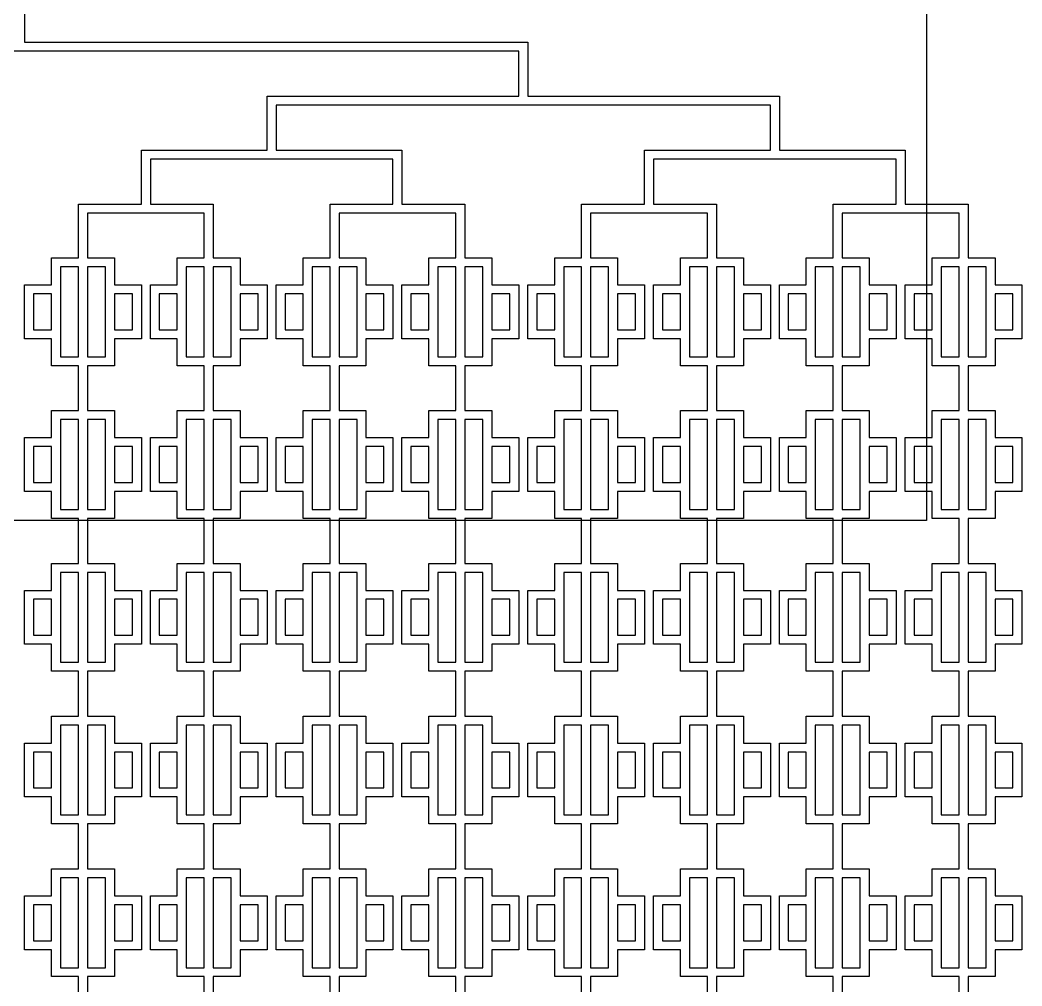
# Model space of a CAD drawing. Extents: x 18762 to 194465, y -118660 to 40000.
# Drawn here: x 29912 to 41062, y 14820 to 25571 of the extents above; entities that cross this region are included whole.
import ezdxf

# ---------------------------------------------------------------- set-up
doc = ezdxf.new("R2010")
doc.units = 13
doc.layers.add('Control 1 - Push up', color=6, linetype='Continuous')
doc.layers.add('Flow', color=5, linetype='Continuous')

msp = doc.modelspace()

# ---------------------------------------------------------------- linework, layer by layer
at = {"layer": 'Control 1 - Push up'}
for p, q in [((40000, 40000), (40000, 20000)), ((40000, 20000), (20000, 20000))]:
    msp.add_line(p, q, dxfattribs=at)
at = {"layer": 'Flow'}
for points in [[(29962.498876, 26123.1072), (29962.498876, 25323.1072), (35562.498876, 25323.1072), (35562.498876, 24723.1072), (38362.498876, 24723.1072), (38362.498876, 24123.1072), (39762.498876, 24123.1072), (39762.498876, 23523.1072), (40462.498876, 23523.1072), (40462.498876, 23173.1072), (40462.498876, 22923.1072), (40762.498876, 22923.1072), (40762.498876, 22623.1072), (41062.498876, 22623.1072), (41062.498876, 22023.1072), (40762.498876, 22023.1072), (40762.498876, 21723.1072), (40462.498876, 21723.1072), (40462.498876, 21473.1072), (40462.498876, 21223.1072), (40762.498876, 21223.1072), (40762.498876, 20923.1072), (41062.498876, 20923.1072), (41062.498876, 20323.1072), (40762.498876, 20323.1072), (40762.498876, 20023.1072), (40462.498876, 20023.1072), (40462.498876, 19773.1072), (40462.498876, 19523.1072), (40762.498876, 19523.1072), (40762.498876, 19223.1072), (41062.498876, 19223.1072), (41062.498876, 18623.1072), (40762.498876, 18623.1072), (40762.498876, 18323.1072), (40462.498876, 18323.1072), (40462.498876, 18073.1072), (40462.498876, 17823.1072), (40762.498876, 17823.1072), (40762.498876, 17523.1072), (41062.498876, 17523.1072), (41062.498876, 16923.1072), (40762.498876, 16923.1072), (40762.498876, 16623.1072), (40462.498876, 16623.1072), (40462.498876, 16373.1072), (40462.498876, 16123.1072), (40762.498876, 16123.1072), (40762.498876, 15823.1072), (41062.498876, 15823.1072), (41062.498876, 15223.1072), (40762.498876, 15223.1072), (40762.498876, 14923.1072), (40462.498876, 14923.1072), (40462.498876, 14673.1072)], [(30562.498876, 14673.1072), (30562.498876, 14923.1072), (30262.498876, 14923.1072), (30262.498876, 15223.1072), (29962.498876, 15223.1072), (29962.498876, 15823.1072), (30262.498876, 15823.1072), (30262.498876, 16123.1072), (30562.498876, 16123.1072), (30562.498876, 16373.1072), (30562.498876, 16623.1072), (30262.498876, 16623.1072), (30262.498876, 16923.1072), (29962.498876, 16923.1072), (29962.498876, 17523.1072), (30262.498876, 17523.1072), (30262.498876, 17823.1072), (30562.498876, 17823.1072), (30562.498876, 18073.1072), (30562.498876, 18323.1072), (30262.498876, 18323.1072), (30262.498876, 18623.1072), (29962.498876, 18623.1072), (29962.498876, 19223.1072), (30262.498876, 19223.1072), (30262.498876, 19523.1072), (30562.498876, 19523.1072), (30562.498876, 19773.1072), (30562.498876, 20023.1072), (30262.498876, 20023.1072), (30262.498876, 20323.1072), (29962.498876, 20323.1072), (29962.498876, 20923.1072), (30262.498876, 20923.1072), (30262.498876, 21223.1072), (30562.498876, 21223.1072), (30562.498876, 21473.1072), (30562.498876, 21723.1072), (30262.498876, 21723.1072), (30262.498876, 22023.1072), (29962.498876, 22023.1072), (29962.498876, 22623.1072), (30262.498876, 22623.1072), (30262.498876, 22923.1072), (30562.498876, 22923.1072), (30562.498876, 23173.1072), (30562.498876, 23523.1072), (31262.498876, 23523.1072), (31262.498876, 24123.1072), (32662.498876, 24123.1072), (32662.498876, 24723.1072), (35462.498876, 24723.1072), (35462.498876, 25223.1072), (24362.498876, 25223.1072)], [(36162.498876, 14673.1072), (36162.498876, 14923.1072), (35862.498876, 14923.1072), (35862.498876, 15223.1072), (35562.498876, 15223.1072), (35562.498876, 15823.1072), (35862.498876, 15823.1072), (35862.498876, 16123.1072), (36162.498876, 16123.1072), (36162.498876, 16373.1072), (36162.498876, 16623.1072), (35862.498876, 16623.1072), (35862.498876, 16923.1072), (35562.498876, 16923.1072), (35562.498876, 17523.1072), (35862.498876, 17523.1072), (35862.498876, 17823.1072), (36162.498876, 17823.1072), (36162.498876, 18073.1072), (36162.498876, 18323.1072), (35862.498876, 18323.1072), (35862.498876, 18623.1072), (35562.498876, 18623.1072), (35562.498876, 19223.1072), (35862.498876, 19223.1072), (35862.498876, 19523.1072), (36162.498876, 19523.1072), (36162.498876, 19773.1072), (36162.498876, 20023.1072), (35862.498876, 20023.1072), (35862.498876, 20323.1072), (35562.498876, 20323.1072), (35562.498876, 20923.1072), (35862.498876, 20923.1072), (35862.498876, 21223.1072), (36162.498876, 21223.1072), (36162.498876, 21473.1072), (36162.498876, 21723.1072), (35862.498876, 21723.1072), (35862.498876, 22023.1072), (35562.498876, 22023.1072), (35562.498876, 22623.1072), (35862.498876, 22623.1072), (35862.498876, 22923.1072), (36162.498876, 22923.1072), (36162.498876, 23173.1072), (36162.498876, 23523.1072), (36862.498876, 23523.1072), (36862.498876, 24123.1072), (38262.498876, 24123.1072), (38262.498876, 24623.1072), (32762.498876, 24623.1072), (32762.498876, 24123.1072), (34162.498876, 24123.1072), (34162.498876, 23523.1072), (34862.498876, 23523.1072), (34862.498876, 23173.1072), (34862.498876, 22923.1072), (35162.498876, 22923.1072), (35162.498876, 22623.1072), (35462.498876, 22623.1072), (35462.498876, 22023.1072), (35162.498876, 22023.1072), (35162.498876, 21723.1072), (34862.498876, 21723.1072), (34862.498876, 21473.1072), (34862.498876, 21223.1072), (35162.498876, 21223.1072), (35162.498876, 20923.1072), (35462.498876, 20923.1072), (35462.498876, 20323.1072), (35162.498876, 20323.1072), (35162.498876, 20023.1072), (34862.498876, 20023.1072), (34862.498876, 19773.1072), (34862.498876, 19523.1072), (35162.498876, 19523.1072), (35162.498876, 19223.1072), (35462.498876, 19223.1072), (35462.498876, 18623.1072), (35162.498876, 18623.1072), (35162.498876, 18323.1072), (34862.498876, 18323.1072), (34862.498876, 18073.1072), (34862.498876, 17823.1072), (35162.498876, 17823.1072), (35162.498876, 17523.1072), (35462.498876, 17523.1072), (35462.498876, 16923.1072), (35162.498876, 16923.1072), (35162.498876, 16623.1072), (34862.498876, 16623.1072), (34862.498876, 16373.1072), (34862.498876, 16123.1072), (35162.498876, 16123.1072), (35162.498876, 15823.1072), (35462.498876, 15823.1072), (35462.498876, 15223.1072), (35162.498876, 15223.1072), (35162.498876, 14923.1072), (34862.498876, 14923.1072), (34862.498876, 14673.1072)], [(33362.498876, 14673.1072), (33362.498876, 14923.1072), (33062.498876, 14923.1072), (33062.498876, 15223.1072), (32762.498876, 15223.1072), (32762.498876, 15823.1072), (33062.498876, 15823.1072), (33062.498876, 16123.1072), (33362.498876, 16123.1072), (33362.498876, 16373.1072), (33362.498876, 16623.1072), (33062.498876, 16623.1072), (33062.498876, 16923.1072), (32762.498876, 16923.1072), (32762.498876, 17523.1072), (33062.498876, 17523.1072), (33062.498876, 17823.1072), (33362.498876, 17823.1072), (33362.498876, 18073.1072), (33362.498876, 18323.1072), (33062.498876, 18323.1072), (33062.498876, 18623.1072), (32762.498876, 18623.1072), (32762.498876, 19223.1072), (33062.498876, 19223.1072), (33062.498876, 19523.1072), (33362.498876, 19523.1072), (33362.498876, 19773.1072), (33362.498876, 20023.1072), (33062.498876, 20023.1072), (33062.498876, 20323.1072), (32762.498876, 20323.1072), (32762.498876, 20923.1072), (33062.498876, 20923.1072), (33062.498876, 21223.1072), (33362.498876, 21223.1072), (33362.498876, 21473.1072), (33362.498876, 21723.1072), (33062.498876, 21723.1072), (33062.498876, 22023.1072), (32762.498876, 22023.1072), (32762.498876, 22623.1072), (33062.498876, 22623.1072), (33062.498876, 22923.1072), (33362.498876, 22923.1072), (33362.498876, 23173.1072), (33362.498876, 23523.1072), (34062.498876, 23523.1072), (34062.498876, 24023.1072), (31362.498876, 24023.1072), (31362.498876, 23523.1072), (32062.498876, 23523.1072), (32062.498876, 23173.1072), (32062.498876, 22923.1072), (32362.498876, 22923.1072), (32362.498876, 22623.1072), (32662.498876, 22623.1072), (32662.498876, 22023.1072), (32362.498876, 22023.1072), (32362.498876, 21723.1072), (32062.498876, 21723.1072), (32062.498876, 21473.1072), (32062.498876, 21223.1072), (32362.498876, 21223.1072), (32362.498876, 20923.1072), (32662.498876, 20923.1072), (32662.498876, 20323.1072), (32362.498876, 20323.1072), (32362.498876, 20023.1072), (32062.498876, 20023.1072), (32062.498876, 19773.1072), (32062.498876, 19523.1072), (32362.498876, 19523.1072), (32362.498876, 19223.1072), (32662.498876, 19223.1072), (32662.498876, 18623.1072), (32362.498876, 18623.1072), (32362.498876, 18323.1072), (32062.498876, 18323.1072), (32062.498876, 18073.1072), (32062.498876, 17823.1072), (32362.498876, 17823.1072), (32362.498876, 17523.1072), (32662.498876, 17523.1072), (32662.498876, 16923.1072), (32362.498876, 16923.1072), (32362.498876, 16623.1072), (32062.498876, 16623.1072), (32062.498876, 16373.1072), (32062.498876, 16123.1072), (32362.498876, 16123.1072), (32362.498876, 15823.1072), (32662.498876, 15823.1072), (32662.498876, 15223.1072), (32362.498876, 15223.1072), (32362.498876, 14923.1072), (32062.498876, 14923.1072), (32062.498876, 14673.1072)], [(38962.498876, 14673.1072), (38962.498876, 14923.1072), (38662.498876, 14923.1072), (38662.498876, 15223.1072), (38362.498876, 15223.1072), (38362.498876, 15823.1072), (38662.498876, 15823.1072), (38662.498876, 16123.1072), (38962.498876, 16123.1072), (38962.498876, 16373.1072), (38962.498876, 16623.1072), (38662.498876, 16623.1072), (38662.498876, 16923.1072), (38362.498876, 16923.1072), (38362.498876, 17523.1072), (38662.498876, 17523.1072), (38662.498876, 17823.1072), (38962.498876, 17823.1072), (38962.498876, 18073.1072), (38962.498876, 18323.1072), (38662.498876, 18323.1072), (38662.498876, 18623.1072), (38362.498876, 18623.1072), (38362.498876, 19223.1072), (38662.498876, 19223.1072), (38662.498876, 19523.1072), (38962.498876, 19523.1072), (38962.498876, 19773.1072), (38962.498876, 20023.1072), (38662.498876, 20023.1072), (38662.498876, 20323.1072), (38362.498876, 20323.1072), (38362.498876, 20923.1072), (38662.498876, 20923.1072), (38662.498876, 21223.1072), (38962.498876, 21223.1072), (38962.498876, 21473.1072), (38962.498876, 21723.1072), (38662.498876, 21723.1072), (38662.498876, 22023.1072), (38362.498876, 22023.1072), (38362.498876, 22623.1072), (38662.498876, 22623.1072), (38662.498876, 22923.1072), (38962.498876, 22923.1072), (38962.498876, 23173.1072), (38962.498876, 23523.1072), (39662.498876, 23523.1072), (39662.498876, 24023.1072), (36962.498876, 24023.1072), (36962.498876, 23523.1072), (37662.498876, 23523.1072), (37662.498876, 23173.1072), (37662.498876, 22923.1072), (37962.498876, 22923.1072), (37962.498876, 22623.1072), (38262.498876, 22623.1072), (38262.498876, 22023.1072), (37962.498876, 22023.1072), (37962.498876, 21723.1072), (37662.498876, 21723.1072), (37662.498876, 21473.1072), (37662.498876, 21223.1072), (37962.498876, 21223.1072), (37962.498876, 20923.1072), (38262.498876, 20923.1072), (38262.498876, 20323.1072), (37962.498876, 20323.1072), (37962.498876, 20023.1072), (37662.498876, 20023.1072), (37662.498876, 19773.1072), (37662.498876, 19523.1072), (37962.498876, 19523.1072), (37962.498876, 19223.1072), (38262.498876, 19223.1072), (38262.498876, 18623.1072), (37962.498876, 18623.1072), (37962.498876, 18323.1072), (37662.498876, 18323.1072), (37662.498876, 18073.1072), (37662.498876, 17823.1072), (37962.498876, 17823.1072), (37962.498876, 17523.1072), (38262.498876, 17523.1072), (38262.498876, 16923.1072), (37962.498876, 16923.1072), (37962.498876, 16623.1072), (37662.498876, 16623.1072), (37662.498876, 16373.1072), (37662.498876, 16123.1072), (37962.498876, 16123.1072), (37962.498876, 15823.1072), (38262.498876, 15823.1072), (38262.498876, 15223.1072), (37962.498876, 15223.1072), (37962.498876, 14923.1072), (37662.498876, 14923.1072), (37662.498876, 14673.1072)], [(31962.498876, 14673.1072), (31962.498876, 14923.1072), (31662.498876, 14923.1072), (31662.498876, 15223.1072), (31362.498876, 15223.1072), (31362.498876, 15823.1072), (31662.498876, 15823.1072), (31662.498876, 16123.1072), (31962.498876, 16123.1072), (31962.498876, 16373.1072), (31962.498876, 16623.1072), (31662.498876, 16623.1072), (31662.498876, 16923.1072), (31362.498876, 16923.1072), (31362.498876, 17523.1072), (31662.498876, 17523.1072), (31662.498876, 17823.1072), (31962.498876, 17823.1072), (31962.498876, 18073.1072), (31962.498876, 18323.1072), (31662.498876, 18323.1072), (31662.498876, 18623.1072), (31362.498876, 18623.1072), (31362.498876, 19223.1072), (31662.498876, 19223.1072), (31662.498876, 19523.1072), (31962.498876, 19523.1072), (31962.498876, 19773.1072), (31962.498876, 20023.1072), (31662.498876, 20023.1072), (31662.498876, 20323.1072), (31362.498876, 20323.1072), (31362.498876, 20923.1072), (31662.498876, 20923.1072), (31662.498876, 21223.1072), (31962.498876, 21223.1072), (31962.498876, 21473.1072), (31962.498876, 21723.1072), (31662.498876, 21723.1072), (31662.498876, 22023.1072), (31362.498876, 22023.1072), (31362.498876, 22623.1072), (31662.498876, 22623.1072), (31662.498876, 22923.1072), (31962.498876, 22923.1072), (31962.498876, 23173.1072), (31962.498876, 23423.1072), (30662.498876, 23423.1072), (30662.498876, 23173.1072), (30662.498876, 22923.1072), (30962.498876, 22923.1072), (30962.498876, 22623.1072), (31262.498876, 22623.1072), (31262.498876, 22023.1072), (30962.498876, 22023.1072), (30962.498876, 21723.1072), (30662.498876, 21723.1072), (30662.498876, 21473.1072), (30662.498876, 21223.1072), (30962.498876, 21223.1072), (30962.498876, 20923.1072), (31262.498876, 20923.1072), (31262.498876, 20323.1072), (30962.498876, 20323.1072), (30962.498876, 20023.1072), (30662.498876, 20023.1072), (30662.498876, 19773.1072), (30662.498876, 19523.1072), (30962.498876, 19523.1072), (30962.498876, 19223.1072), (31262.498876, 19223.1072), (31262.498876, 18623.1072), (30962.498876, 18623.1072), (30962.498876, 18323.1072), (30662.498876, 18323.1072), (30662.498876, 18073.1072), (30662.498876, 17823.1072), (30962.498876, 17823.1072), (30962.498876, 17523.1072), (31262.498876, 17523.1072), (31262.498876, 16923.1072), (30962.498876, 16923.1072), (30962.498876, 16623.1072), (30662.498876, 16623.1072), (30662.498876, 16373.1072), (30662.498876, 16123.1072), (30962.498876, 16123.1072), (30962.498876, 15823.1072), (31262.498876, 15823.1072), (31262.498876, 15223.1072), (30962.498876, 15223.1072), (30962.498876, 14923.1072), (30662.498876, 14923.1072), (30662.498876, 14673.1072)], [(34762.498876, 14673.1072), (34762.498876, 14923.1072), (34462.498876, 14923.1072), (34462.498876, 15223.1072), (34162.498876, 15223.1072), (34162.498876, 15823.1072), (34462.498876, 15823.1072), (34462.498876, 16123.1072), (34762.498876, 16123.1072), (34762.498876, 16373.1072), (34762.498876, 16623.1072), (34462.498876, 16623.1072), (34462.498876, 16923.1072), (34162.498876, 16923.1072), (34162.498876, 17523.1072), (34462.498876, 17523.1072), (34462.498876, 17823.1072), (34762.498876, 17823.1072), (34762.498876, 18073.1072), (34762.498876, 18323.1072), (34462.498876, 18323.1072), (34462.498876, 18623.1072), (34162.498876, 18623.1072), (34162.498876, 19223.1072), (34462.498876, 19223.1072), (34462.498876, 19523.1072), (34762.498876, 19523.1072), (34762.498876, 19773.1072), (34762.498876, 20023.1072), (34462.498876, 20023.1072), (34462.498876, 20323.1072), (34162.498876, 20323.1072), (34162.498876, 20923.1072), (34462.498876, 20923.1072), (34462.498876, 21223.1072), (34762.498876, 21223.1072), (34762.498876, 21473.1072), (34762.498876, 21723.1072), (34462.498876, 21723.1072), (34462.498876, 22023.1072), (34162.498876, 22023.1072), (34162.498876, 22623.1072), (34462.498876, 22623.1072), (34462.498876, 22923.1072), (34762.498876, 22923.1072), (34762.498876, 23173.1072), (34762.498876, 23423.1072), (33462.498876, 23423.1072), (33462.498876, 23173.1072), (33462.498876, 22923.1072), (33762.498876, 22923.1072), (33762.498876, 22623.1072), (34062.498876, 22623.1072), (34062.498876, 22023.1072), (33762.498876, 22023.1072), (33762.498876, 21723.1072), (33462.498876, 21723.1072), (33462.498876, 21473.1072), (33462.498876, 21223.1072), (33762.498876, 21223.1072), (33762.498876, 20923.1072), (34062.498876, 20923.1072), (34062.498876, 20323.1072), (33762.498876, 20323.1072), (33762.498876, 20023.1072), (33462.498876, 20023.1072), (33462.498876, 19773.1072), (33462.498876, 19523.1072), (33762.498876, 19523.1072), (33762.498876, 19223.1072), (34062.498876, 19223.1072), (34062.498876, 18623.1072), (33762.498876, 18623.1072), (33762.498876, 18323.1072), (33462.498876, 18323.1072), (33462.498876, 18073.1072), (33462.498876, 17823.1072), (33762.498876, 17823.1072), (33762.498876, 17523.1072), (34062.498876, 17523.1072), (34062.498876, 16923.1072), (33762.498876, 16923.1072), (33762.498876, 16623.1072), (33462.498876, 16623.1072), (33462.498876, 16373.1072), (33462.498876, 16123.1072), (33762.498876, 16123.1072), (33762.498876, 15823.1072), (34062.498876, 15823.1072), (34062.498876, 15223.1072), (33762.498876, 15223.1072), (33762.498876, 14923.1072), (33462.498876, 14923.1072), (33462.498876, 14673.1072)], [(37562.498876, 14673.1072), (37562.498876, 14923.1072), (37262.498876, 14923.1072), (37262.498876, 15223.1072), (36962.498876, 15223.1072), (36962.498876, 15823.1072), (37262.498876, 15823.1072), (37262.498876, 16123.1072), (37562.498876, 16123.1072), (37562.498876, 16373.1072), (37562.498876, 16623.1072), (37262.498876, 16623.1072), (37262.498876, 16923.1072), (36962.498876, 16923.1072), (36962.498876, 17523.1072), (37262.498876, 17523.1072), (37262.498876, 17823.1072), (37562.498876, 17823.1072), (37562.498876, 18073.1072), (37562.498876, 18323.1072), (37262.498876, 18323.1072), (37262.498876, 18623.1072), (36962.498876, 18623.1072), (36962.498876, 19223.1072), (37262.498876, 19223.1072), (37262.498876, 19523.1072), (37562.498876, 19523.1072), (37562.498876, 19773.1072), (37562.498876, 20023.1072), (37262.498876, 20023.1072), (37262.498876, 20323.1072), (36962.498876, 20323.1072), (36962.498876, 20923.1072), (37262.498876, 20923.1072), (37262.498876, 21223.1072), (37562.498876, 21223.1072), (37562.498876, 21473.1072), (37562.498876, 21723.1072), (37262.498876, 21723.1072), (37262.498876, 22023.1072), (36962.498876, 22023.1072), (36962.498876, 22623.1072), (37262.498876, 22623.1072), (37262.498876, 22923.1072), (37562.498876, 22923.1072), (37562.498876, 23173.1072), (37562.498876, 23423.1072), (36262.498876, 23423.1072), (36262.498876, 23173.1072), (36262.498876, 22923.1072), (36562.498876, 22923.1072), (36562.498876, 22623.1072), (36862.498876, 22623.1072), (36862.498876, 22023.1072), (36562.498876, 22023.1072), (36562.498876, 21723.1072), (36262.498876, 21723.1072), (36262.498876, 21473.1072), (36262.498876, 21223.1072), (36562.498876, 21223.1072), (36562.498876, 20923.1072), (36862.498876, 20923.1072), (36862.498876, 20323.1072), (36562.498876, 20323.1072), (36562.498876, 20023.1072), (36262.498876, 20023.1072), (36262.498876, 19773.1072), (36262.498876, 19523.1072), (36562.498876, 19523.1072), (36562.498876, 19223.1072), (36862.498876, 19223.1072), (36862.498876, 18623.1072), (36562.498876, 18623.1072), (36562.498876, 18323.1072), (36262.498876, 18323.1072), (36262.498876, 18073.1072), (36262.498876, 17823.1072), (36562.498876, 17823.1072), (36562.498876, 17523.1072), (36862.498876, 17523.1072), (36862.498876, 16923.1072), (36562.498876, 16923.1072), (36562.498876, 16623.1072), (36262.498876, 16623.1072), (36262.498876, 16373.1072), (36262.498876, 16123.1072), (36562.498876, 16123.1072), (36562.498876, 15823.1072), (36862.498876, 15823.1072), (36862.498876, 15223.1072), (36562.498876, 15223.1072), (36562.498876, 14923.1072), (36262.498876, 14923.1072), (36262.498876, 14673.1072)], [(40362.498876, 14673.1072), (40362.498876, 14923.1072), (40062.498876, 14923.1072), (40062.498876, 15223.1072), (39762.498876, 15223.1072), (39762.498876, 15823.1072), (40062.498876, 15823.1072), (40062.498876, 16123.1072), (40362.498876, 16123.1072), (40362.498876, 16373.1072), (40362.498876, 16623.1072), (40062.498876, 16623.1072), (40062.498876, 16923.1072), (39762.498876, 16923.1072), (39762.498876, 17523.1072), (40062.498876, 17523.1072), (40062.498876, 17823.1072), (40362.498876, 17823.1072), (40362.498876, 18073.1072), (40362.498876, 18323.1072), (40062.498876, 18323.1072), (40062.498876, 18623.1072), (39762.498876, 18623.1072), (39762.498876, 19223.1072), (40062.498876, 19223.1072), (40062.498876, 19523.1072), (40362.498876, 19523.1072), (40362.498876, 19773.1072), (40362.498876, 20023.1072), (40062.498876, 20023.1072), (40062.498876, 20323.1072), (39762.498876, 20323.1072), (39762.498876, 20923.1072), (40062.498876, 20923.1072), (40062.498876, 21223.1072), (40362.498876, 21223.1072), (40362.498876, 21473.1072), (40362.498876, 21723.1072), (40062.498876, 21723.1072), (40062.498876, 22023.1072), (39762.498876, 22023.1072), (39762.498876, 22623.1072), (40062.498876, 22623.1072), (40062.498876, 22923.1072), (40362.498876, 22923.1072), (40362.498876, 23173.1072), (40362.498876, 23423.1072), (39062.498876, 23423.1072), (39062.498876, 23173.1072), (39062.498876, 22923.1072), (39362.498876, 22923.1072), (39362.498876, 22623.1072), (39662.498876, 22623.1072), (39662.498876, 22023.1072), (39362.498876, 22023.1072), (39362.498876, 21723.1072), (39062.498876, 21723.1072), (39062.498876, 21473.1072), (39062.498876, 21223.1072), (39362.498876, 21223.1072), (39362.498876, 20923.1072), (39662.498876, 20923.1072), (39662.498876, 20323.1072), (39362.498876, 20323.1072), (39362.498876, 20023.1072), (39062.498876, 20023.1072), (39062.498876, 19773.1072), (39062.498876, 19523.1072), (39362.498876, 19523.1072), (39362.498876, 19223.1072), (39662.498876, 19223.1072), (39662.498876, 18623.1072), (39362.498876, 18623.1072), (39362.498876, 18323.1072), (39062.498876, 18323.1072), (39062.498876, 18073.1072), (39062.498876, 17823.1072), (39362.498876, 17823.1072), (39362.498876, 17523.1072), (39662.498876, 17523.1072), (39662.498876, 16923.1072), (39362.498876, 16923.1072), (39362.498876, 16623.1072), (39062.498876, 16623.1072), (39062.498876, 16373.1072), (39062.498876, 16123.1072), (39362.498876, 16123.1072), (39362.498876, 15823.1072), (39662.498876, 15823.1072), (39662.498876, 15223.1072), (39362.498876, 15223.1072), (39362.498876, 14923.1072), (39062.498876, 14923.1072), (39062.498876, 14673.1072)]]:
    msp.add_lwpolyline(points, dxfattribs=at)
for points in [[(30562.498876, 21823.1072), (30562.498876, 22823.1072), (30362.498876, 22823.1072), (30362.498876, 21823.1072)], [(30862.498876, 22823.1072), (30662.498876, 22823.1072), (30662.498876, 21823.1072), (30862.498876, 21823.1072)], [(31962.498876, 21823.1072), (31962.498876, 22823.1072), (31762.498876, 22823.1072), (31762.498876, 21823.1072)], [(32262.498876, 22823.1072), (32062.498876, 22823.1072), (32062.498876, 21823.1072), (32262.498876, 21823.1072)], [(33362.498876, 21823.1072), (33362.498876, 22823.1072), (33162.498876, 22823.1072), (33162.498876, 21823.1072)], [(33662.498876, 22823.1072), (33462.498876, 22823.1072), (33462.498876, 21823.1072), (33662.498876, 21823.1072)], [(34762.498876, 21823.1072), (34762.498876, 22823.1072), (34562.498876, 22823.1072), (34562.498876, 21823.1072)], [(35062.498876, 22823.1072), (34862.498876, 22823.1072), (34862.498876, 21823.1072), (35062.498876, 21823.1072)], [(36162.498876, 21823.1072), (36162.498876, 22823.1072), (35962.498876, 22823.1072), (35962.498876, 21823.1072)], [(36462.498876, 22823.1072), (36262.498876, 22823.1072), (36262.498876, 21823.1072), (36462.498876, 21823.1072)], [(37562.498876, 21823.1072), (37562.498876, 22823.1072), (37362.498876, 22823.1072), (37362.498876, 21823.1072)], [(37862.498876, 22823.1072), (37662.498876, 22823.1072), (37662.498876, 21823.1072), (37862.498876, 21823.1072)], [(38962.498876, 21823.1072), (38962.498876, 22823.1072), (38762.498876, 22823.1072), (38762.498876, 21823.1072)], [(39262.498876, 22823.1072), (39062.498876, 22823.1072), (39062.498876, 21823.1072), (39262.498876, 21823.1072)], [(40362.498876, 21823.1072), (40362.498876, 22823.1072), (40162.498876, 22823.1072), (40162.498876, 21823.1072)], [(40662.498876, 22823.1072), (40462.498876, 22823.1072), (40462.498876, 21823.1072), (40662.498876, 21823.1072)], [(30262.498876, 22123.1072), (30262.498876, 22523.1072), (30062.498876, 22523.1072), (30062.498876, 22123.1072)], [(31162.498876, 22523.1072), (30962.498876, 22523.1072), (30962.498876, 22123.1072), (31162.498876, 22123.1072)], [(31662.498876, 22123.1072), (31662.498876, 22523.1072), (31462.498876, 22523.1072), (31462.498876, 22123.1072)], [(32562.498876, 22523.1072), (32362.498876, 22523.1072), (32362.498876, 22123.1072), (32562.498876, 22123.1072)], [(33062.498876, 22123.1072), (33062.498876, 22523.1072), (32862.498876, 22523.1072), (32862.498876, 22123.1072)], [(33962.498876, 22523.1072), (33762.498876, 22523.1072), (33762.498876, 22123.1072), (33962.498876, 22123.1072)], [(34462.498876, 22123.1072), (34462.498876, 22523.1072), (34262.498876, 22523.1072), (34262.498876, 22123.1072)], [(35362.498876, 22523.1072), (35162.498876, 22523.1072), (35162.498876, 22123.1072), (35362.498876, 22123.1072)], [(35862.498876, 22123.1072), (35862.498876, 22523.1072), (35662.498876, 22523.1072), (35662.498876, 22123.1072)], [(36762.498876, 22523.1072), (36562.498876, 22523.1072), (36562.498876, 22123.1072), (36762.498876, 22123.1072)], [(37262.498876, 22123.1072), (37262.498876, 22523.1072), (37062.498876, 22523.1072), (37062.498876, 22123.1072)], [(38162.498876, 22523.1072), (37962.498876, 22523.1072), (37962.498876, 22123.1072), (38162.498876, 22123.1072)], [(38662.498876, 22123.1072), (38662.498876, 22523.1072), (38462.498876, 22523.1072), (38462.498876, 22123.1072)], [(39562.498876, 22523.1072), (39362.498876, 22523.1072), (39362.498876, 22123.1072), (39562.498876, 22123.1072)], [(40062.498876, 22123.1072), (40062.498876, 22523.1072), (39862.498876, 22523.1072), (39862.498876, 22123.1072)], [(40962.498876, 22523.1072), (40762.498876, 22523.1072), (40762.498876, 22123.1072), (40962.498876, 22123.1072)], [(30562.498876, 20123.1072), (30562.498876, 21123.1072), (30362.498876, 21123.1072), (30362.498876, 20123.1072)], [(30862.498876, 21123.1072), (30662.498876, 21123.1072), (30662.498876, 20123.1072), (30862.498876, 20123.1072)], [(31962.498876, 20123.1072), (31962.498876, 21123.1072), (31762.498876, 21123.1072), (31762.498876, 20123.1072)], [(32262.498876, 21123.1072), (32062.498876, 21123.1072), (32062.498876, 20123.1072), (32262.498876, 20123.1072)], [(33362.498876, 20123.1072), (33362.498876, 21123.1072), (33162.498876, 21123.1072), (33162.498876, 20123.1072)], [(33662.498876, 21123.1072), (33462.498876, 21123.1072), (33462.498876, 20123.1072), (33662.498876, 20123.1072)], [(34762.498876, 20123.1072), (34762.498876, 21123.1072), (34562.498876, 21123.1072), (34562.498876, 20123.1072)], [(35062.498876, 21123.1072), (34862.498876, 21123.1072), (34862.498876, 20123.1072), (35062.498876, 20123.1072)], [(36162.498876, 20123.1072), (36162.498876, 21123.1072), (35962.498876, 21123.1072), (35962.498876, 20123.1072)], [(36462.498876, 21123.1072), (36262.498876, 21123.1072), (36262.498876, 20123.1072), (36462.498876, 20123.1072)], [(37562.498876, 20123.1072), (37562.498876, 21123.1072), (37362.498876, 21123.1072), (37362.498876, 20123.1072)], [(37862.498876, 21123.1072), (37662.498876, 21123.1072), (37662.498876, 20123.1072), (37862.498876, 20123.1072)], [(38962.498876, 20123.1072), (38962.498876, 21123.1072), (38762.498876, 21123.1072), (38762.498876, 20123.1072)], [(39262.498876, 21123.1072), (39062.498876, 21123.1072), (39062.498876, 20123.1072), (39262.498876, 20123.1072)], [(40362.498876, 20123.1072), (40362.498876, 21123.1072), (40162.498876, 21123.1072), (40162.498876, 20123.1072)], [(40662.498876, 21123.1072), (40462.498876, 21123.1072), (40462.498876, 20123.1072), (40662.498876, 20123.1072)], [(30262.498876, 20423.1072), (30262.498876, 20823.1072), (30062.498876, 20823.1072), (30062.498876, 20423.1072)], [(31162.498876, 20823.1072), (30962.498876, 20823.1072), (30962.498876, 20423.1072), (31162.498876, 20423.1072)], [(31662.498876, 20423.1072), (31662.498876, 20823.1072), (31462.498876, 20823.1072), (31462.498876, 20423.1072)], [(32562.498876, 20823.1072), (32362.498876, 20823.1072), (32362.498876, 20423.1072), (32562.498876, 20423.1072)], [(33062.498876, 20423.1072), (33062.498876, 20823.1072), (32862.498876, 20823.1072), (32862.498876, 20423.1072)], [(33962.498876, 20823.1072), (33762.498876, 20823.1072), (33762.498876, 20423.1072), (33962.498876, 20423.1072)], [(34462.498876, 20423.1072), (34462.498876, 20823.1072), (34262.498876, 20823.1072), (34262.498876, 20423.1072)], [(35362.498876, 20823.1072), (35162.498876, 20823.1072), (35162.498876, 20423.1072), (35362.498876, 20423.1072)], [(35862.498876, 20423.1072), (35862.498876, 20823.1072), (35662.498876, 20823.1072), (35662.498876, 20423.1072)], [(36762.498876, 20823.1072), (36562.498876, 20823.1072), (36562.498876, 20423.1072), (36762.498876, 20423.1072)], [(37262.498876, 20423.1072), (37262.498876, 20823.1072), (37062.498876, 20823.1072), (37062.498876, 20423.1072)], [(38162.498876, 20823.1072), (37962.498876, 20823.1072), (37962.498876, 20423.1072), (38162.498876, 20423.1072)], [(38662.498876, 20423.1072), (38662.498876, 20823.1072), (38462.498876, 20823.1072), (38462.498876, 20423.1072)], [(39562.498876, 20823.1072), (39362.498876, 20823.1072), (39362.498876, 20423.1072), (39562.498876, 20423.1072)], [(40062.498876, 20423.1072), (40062.498876, 20823.1072), (39862.498876, 20823.1072), (39862.498876, 20423.1072)], [(40962.498876, 20823.1072), (40762.498876, 20823.1072), (40762.498876, 20423.1072), (40962.498876, 20423.1072)], [(30562.498876, 18423.1072), (30562.498876, 19423.1072), (30362.498876, 19423.1072), (30362.498876, 18423.1072)], [(30862.498876, 19423.1072), (30662.498876, 19423.1072), (30662.498876, 18423.1072), (30862.498876, 18423.1072)], [(31962.498876, 18423.1072), (31962.498876, 19423.1072), (31762.498876, 19423.1072), (31762.498876, 18423.1072)], [(32262.498876, 19423.1072), (32062.498876, 19423.1072), (32062.498876, 18423.1072), (32262.498876, 18423.1072)], [(33362.498876, 18423.1072), (33362.498876, 19423.1072), (33162.498876, 19423.1072), (33162.498876, 18423.1072)], [(33662.498876, 19423.1072), (33462.498876, 19423.1072), (33462.498876, 18423.1072), (33662.498876, 18423.1072)], [(34762.498876, 18423.1072), (34762.498876, 19423.1072), (34562.498876, 19423.1072), (34562.498876, 18423.1072)], [(35062.498876, 19423.1072), (34862.498876, 19423.1072), (34862.498876, 18423.1072), (35062.498876, 18423.1072)], [(36162.498876, 18423.1072), (36162.498876, 19423.1072), (35962.498876, 19423.1072), (35962.498876, 18423.1072)], [(36462.498876, 19423.1072), (36262.498876, 19423.1072), (36262.498876, 18423.1072), (36462.498876, 18423.1072)], [(37562.498876, 18423.1072), (37562.498876, 19423.1072), (37362.498876, 19423.1072), (37362.498876, 18423.1072)], [(37862.498876, 19423.1072), (37662.498876, 19423.1072), (37662.498876, 18423.1072), (37862.498876, 18423.1072)], [(38962.498876, 18423.1072), (38962.498876, 19423.1072), (38762.498876, 19423.1072), (38762.498876, 18423.1072)], [(39262.498876, 19423.1072), (39062.498876, 19423.1072), (39062.498876, 18423.1072), (39262.498876, 18423.1072)], [(40362.498876, 18423.1072), (40362.498876, 19423.1072), (40162.498876, 19423.1072), (40162.498876, 18423.1072)], [(40662.498876, 19423.1072), (40462.498876, 19423.1072), (40462.498876, 18423.1072), (40662.498876, 18423.1072)], [(30262.498876, 18723.1072), (30262.498876, 19123.1072), (30062.498876, 19123.1072), (30062.498876, 18723.1072)], [(31162.498876, 19123.1072), (30962.498876, 19123.1072), (30962.498876, 18723.1072), (31162.498876, 18723.1072)], [(31662.498876, 18723.1072), (31662.498876, 19123.1072), (31462.498876, 19123.1072), (31462.498876, 18723.1072)], [(32562.498876, 19123.1072), (32362.498876, 19123.1072), (32362.498876, 18723.1072), (32562.498876, 18723.1072)], [(33062.498876, 18723.1072), (33062.498876, 19123.1072), (32862.498876, 19123.1072), (32862.498876, 18723.1072)], [(33962.498876, 19123.1072), (33762.498876, 19123.1072), (33762.498876, 18723.1072), (33962.498876, 18723.1072)], [(34462.498876, 18723.1072), (34462.498876, 19123.1072), (34262.498876, 19123.1072), (34262.498876, 18723.1072)], [(35362.498876, 19123.1072), (35162.498876, 19123.1072), (35162.498876, 18723.1072), (35362.498876, 18723.1072)], [(35862.498876, 18723.1072), (35862.498876, 19123.1072), (35662.498876, 19123.1072), (35662.498876, 18723.1072)], [(36762.498876, 19123.1072), (36562.498876, 19123.1072), (36562.498876, 18723.1072), (36762.498876, 18723.1072)], [(37262.498876, 18723.1072), (37262.498876, 19123.1072), (37062.498876, 19123.1072), (37062.498876, 18723.1072)], [(38162.498876, 19123.1072), (37962.498876, 19123.1072), (37962.498876, 18723.1072), (38162.498876, 18723.1072)], [(38662.498876, 18723.1072), (38662.498876, 19123.1072), (38462.498876, 19123.1072), (38462.498876, 18723.1072)], [(39562.498876, 19123.1072), (39362.498876, 19123.1072), (39362.498876, 18723.1072), (39562.498876, 18723.1072)], [(40062.498876, 18723.1072), (40062.498876, 19123.1072), (39862.498876, 19123.1072), (39862.498876, 18723.1072)], [(40962.498876, 19123.1072), (40762.498876, 19123.1072), (40762.498876, 18723.1072), (40962.498876, 18723.1072)], [(30562.498876, 16723.1072), (30562.498876, 17723.1072), (30362.498876, 17723.1072), (30362.498876, 16723.1072)], [(30862.498876, 17723.1072), (30662.498876, 17723.1072), (30662.498876, 16723.1072), (30862.498876, 16723.1072)], [(31962.498876, 16723.1072), (31962.498876, 17723.1072), (31762.498876, 17723.1072), (31762.498876, 16723.1072)], [(32262.498876, 17723.1072), (32062.498876, 17723.1072), (32062.498876, 16723.1072), (32262.498876, 16723.1072)], [(33362.498876, 16723.1072), (33362.498876, 17723.1072), (33162.498876, 17723.1072), (33162.498876, 16723.1072)], [(33662.498876, 17723.1072), (33462.498876, 17723.1072), (33462.498876, 16723.1072), (33662.498876, 16723.1072)], [(34762.498876, 16723.1072), (34762.498876, 17723.1072), (34562.498876, 17723.1072), (34562.498876, 16723.1072)], [(35062.498876, 17723.1072), (34862.498876, 17723.1072), (34862.498876, 16723.1072), (35062.498876, 16723.1072)], [(36162.498876, 16723.1072), (36162.498876, 17723.1072), (35962.498876, 17723.1072), (35962.498876, 16723.1072)], [(36462.498876, 17723.1072), (36262.498876, 17723.1072), (36262.498876, 16723.1072), (36462.498876, 16723.1072)], [(37562.498876, 16723.1072), (37562.498876, 17723.1072), (37362.498876, 17723.1072), (37362.498876, 16723.1072)], [(37862.498876, 17723.1072), (37662.498876, 17723.1072), (37662.498876, 16723.1072), (37862.498876, 16723.1072)], [(38962.498876, 16723.1072), (38962.498876, 17723.1072), (38762.498876, 17723.1072), (38762.498876, 16723.1072)], [(39262.498876, 17723.1072), (39062.498876, 17723.1072), (39062.498876, 16723.1072), (39262.498876, 16723.1072)], [(40362.498876, 16723.1072), (40362.498876, 17723.1072), (40162.498876, 17723.1072), (40162.498876, 16723.1072)], [(40662.498876, 17723.1072), (40462.498876, 17723.1072), (40462.498876, 16723.1072), (40662.498876, 16723.1072)], [(30262.498876, 17023.1072), (30262.498876, 17423.1072), (30062.498876, 17423.1072), (30062.498876, 17023.1072)], [(31162.498876, 17423.1072), (30962.498876, 17423.1072), (30962.498876, 17023.1072), (31162.498876, 17023.1072)], [(31662.498876, 17023.1072), (31662.498876, 17423.1072), (31462.498876, 17423.1072), (31462.498876, 17023.1072)], [(32562.498876, 17423.1072), (32362.498876, 17423.1072), (32362.498876, 17023.1072), (32562.498876, 17023.1072)], [(33062.498876, 17023.1072), (33062.498876, 17423.1072), (32862.498876, 17423.1072), (32862.498876, 17023.1072)], [(33962.498876, 17423.1072), (33762.498876, 17423.1072), (33762.498876, 17023.1072), (33962.498876, 17023.1072)], [(34462.498876, 17023.1072), (34462.498876, 17423.1072), (34262.498876, 17423.1072), (34262.498876, 17023.1072)], [(35362.498876, 17423.1072), (35162.498876, 17423.1072), (35162.498876, 17023.1072), (35362.498876, 17023.1072)], [(35862.498876, 17023.1072), (35862.498876, 17423.1072), (35662.498876, 17423.1072), (35662.498876, 17023.1072)], [(36762.498876, 17423.1072), (36562.498876, 17423.1072), (36562.498876, 17023.1072), (36762.498876, 17023.1072)], [(37262.498876, 17023.1072), (37262.498876, 17423.1072), (37062.498876, 17423.1072), (37062.498876, 17023.1072)], [(38162.498876, 17423.1072), (37962.498876, 17423.1072), (37962.498876, 17023.1072), (38162.498876, 17023.1072)], [(38662.498876, 17023.1072), (38662.498876, 17423.1072), (38462.498876, 17423.1072), (38462.498876, 17023.1072)], [(39562.498876, 17423.1072), (39362.498876, 17423.1072), (39362.498876, 17023.1072), (39562.498876, 17023.1072)], [(40062.498876, 17023.1072), (40062.498876, 17423.1072), (39862.498876, 17423.1072), (39862.498876, 17023.1072)], [(40962.498876, 17423.1072), (40762.498876, 17423.1072), (40762.498876, 17023.1072), (40962.498876, 17023.1072)], [(30562.498876, 15023.1072), (30562.498876, 16023.1072), (30362.498876, 16023.1072), (30362.498876, 15023.1072)], [(30862.498876, 16023.1072), (30662.498876, 16023.1072), (30662.498876, 15023.1072), (30862.498876, 15023.1072)], [(31962.498876, 15023.1072), (31962.498876, 16023.1072), (31762.498876, 16023.1072), (31762.498876, 15023.1072)], [(32262.498876, 16023.1072), (32062.498876, 16023.1072), (32062.498876, 15023.1072), (32262.498876, 15023.1072)], [(33362.498876, 15023.1072), (33362.498876, 16023.1072), (33162.498876, 16023.1072), (33162.498876, 15023.1072)], [(33662.498876, 16023.1072), (33462.498876, 16023.1072), (33462.498876, 15023.1072), (33662.498876, 15023.1072)], [(34762.498876, 15023.1072), (34762.498876, 16023.1072), (34562.498876, 16023.1072), (34562.498876, 15023.1072)], [(35062.498876, 16023.1072), (34862.498876, 16023.1072), (34862.498876, 15023.1072), (35062.498876, 15023.1072)], [(36162.498876, 15023.1072), (36162.498876, 16023.1072), (35962.498876, 16023.1072), (35962.498876, 15023.1072)], [(36462.498876, 16023.1072), (36262.498876, 16023.1072), (36262.498876, 15023.1072), (36462.498876, 15023.1072)], [(37562.498876, 15023.1072), (37562.498876, 16023.1072), (37362.498876, 16023.1072), (37362.498876, 15023.1072)], [(37862.498876, 16023.1072), (37662.498876, 16023.1072), (37662.498876, 15023.1072), (37862.498876, 15023.1072)], [(38962.498876, 15023.1072), (38962.498876, 16023.1072), (38762.498876, 16023.1072), (38762.498876, 15023.1072)], [(39262.498876, 16023.1072), (39062.498876, 16023.1072), (39062.498876, 15023.1072), (39262.498876, 15023.1072)], [(40362.498876, 15023.1072), (40362.498876, 16023.1072), (40162.498876, 16023.1072), (40162.498876, 15023.1072)], [(40662.498876, 16023.1072), (40462.498876, 16023.1072), (40462.498876, 15023.1072), (40662.498876, 15023.1072)], [(30262.498876, 15323.1072), (30262.498876, 15723.1072), (30062.498876, 15723.1072), (30062.498876, 15323.1072)], [(31162.498876, 15723.1072), (30962.498876, 15723.1072), (30962.498876, 15323.1072), (31162.498876, 15323.1072)], [(31662.498876, 15323.1072), (31662.498876, 15723.1072), (31462.498876, 15723.1072), (31462.498876, 15323.1072)], [(32562.498876, 15723.1072), (32362.498876, 15723.1072), (32362.498876, 15323.1072), (32562.498876, 15323.1072)], [(33062.498876, 15323.1072), (33062.498876, 15723.1072), (32862.498876, 15723.1072), (32862.498876, 15323.1072)], [(33962.498876, 15723.1072), (33762.498876, 15723.1072), (33762.498876, 15323.1072), (33962.498876, 15323.1072)], [(34462.498876, 15323.1072), (34462.498876, 15723.1072), (34262.498876, 15723.1072), (34262.498876, 15323.1072)], [(35362.498876, 15723.1072), (35162.498876, 15723.1072), (35162.498876, 15323.1072), (35362.498876, 15323.1072)], [(35862.498876, 15323.1072), (35862.498876, 15723.1072), (35662.498876, 15723.1072), (35662.498876, 15323.1072)], [(36762.498876, 15723.1072), (36562.498876, 15723.1072), (36562.498876, 15323.1072), (36762.498876, 15323.1072)], [(37262.498876, 15323.1072), (37262.498876, 15723.1072), (37062.498876, 15723.1072), (37062.498876, 15323.1072)], [(38162.498876, 15723.1072), (37962.498876, 15723.1072), (37962.498876, 15323.1072), (38162.498876, 15323.1072)], [(38662.498876, 15323.1072), (38662.498876, 15723.1072), (38462.498876, 15723.1072), (38462.498876, 15323.1072)], [(39562.498876, 15723.1072), (39362.498876, 15723.1072), (39362.498876, 15323.1072), (39562.498876, 15323.1072)], [(40062.498876, 15323.1072), (40062.498876, 15723.1072), (39862.498876, 15723.1072), (39862.498876, 15323.1072)], [(40962.498876, 15723.1072), (40762.498876, 15723.1072), (40762.498876, 15323.1072), (40962.498876, 15323.1072)]]:
    msp.add_lwpolyline(points, close=True, dxfattribs=at)

doc.saveas('drawing.dxf')
